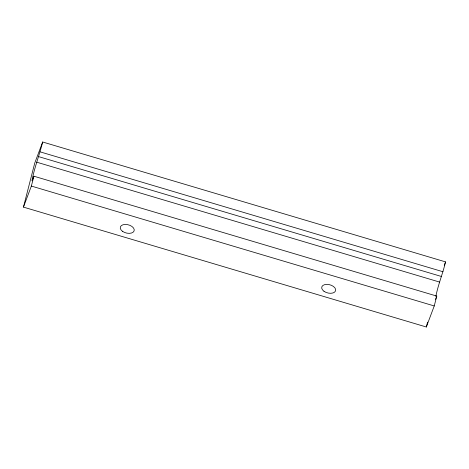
<?xml version="1.0" encoding="UTF-8"?>
<svg xmlns="http://www.w3.org/2000/svg" width="469" height="469" viewBox="0 0 469 469"><rect width="100%" height="100%" fill="white"/><g stroke="black" fill="none" stroke-linecap="round" stroke-linejoin="round"><path stroke-width="0.7" d="M42.667 142.001C39.513 154.752 34.653 166.993 32.097 179.926L32.132 180.876L33.891 176.203L436.774 296.091L434.241 305.952L426.333 326.999L23.45 207.11L34.759 163.048L42.667 142.001L445.55 261.89C442.824 273.544 438.146 284.613 435.853 296.402M23.45 207.11L31.359 186.064L33.891 176.203M426.333 326.999L427.587 322.103M444.272 265.284L445.55 261.89M435.519 299.427L436.774 296.091M40.135 151.868L443.017 271.756M38.382 156.546L441.259 276.434M36.658 162.168L439.535 282.057M31.359 186.064L434.241 305.952M122.526 231.323A7.158 4.233 14.4 0 0 134.093 230.936A7.158 4.233 14.4 0 0 125.117 224.434A7.158 4.233 14.4 0 0 122.526 231.323M323.968 291.267A7.158 4.233 14.4 0 0 335.534 290.88A7.158 4.233 14.4 0 0 326.553 284.378A7.158 4.233 14.4 0 0 323.968 291.267"/></g></svg>
